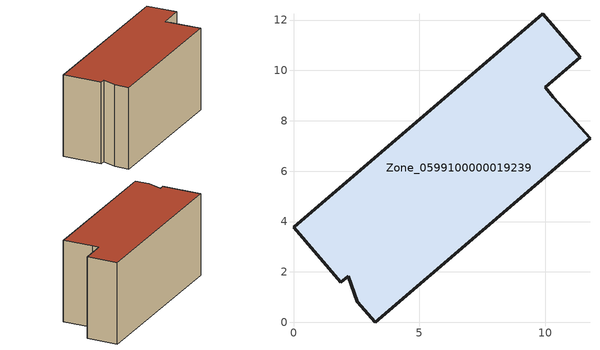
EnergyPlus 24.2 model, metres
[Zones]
Zone_0599100000019239
 floor ground (C_G): 10.31,8.94 11.77,7.31 3.24,0 2.54,0.82 2.17,1.83 1.88,1.58 0,3.78 9.89,12.25 11.38,10.53 10,9.33 z0
 wall outside (C_F): 9.89,12.25 0,3.78 1.88,1.58 2.17,1.83 2.54,0.82 3.24,0 11.77,7.31 10.31,8.94 10,9.33 11.38,10.53 9.89,12.25 z0:6.07
 roof outside (C_R): 11.77,7.31 10.31,8.94 10,9.33 11.38,10.53 9.89,12.25 0,3.78 1.88,1.58 2.17,1.83 2.54,0.82 3.24,0 z6.07
[BUILDING]
Pand.0599100000019239: North Axis=0; Terrain=City; Loads Convergence Tolerance Value=0.04; Temperature Convergence Tolerance Value=0.4; Solar Distribution=FullExterior; Maximum Number of Warmup Days=25; Minimum Number of Warmup Days=1
[Site:Location]
Rotterdam.The.Hague.AP_ZH_NLD Design_Conditions: Latitude=51.96; Longitude=4.45; Time Zone=1; Elevation=-4.5
[SITE:GROUNDTEMPERATURE:BUILDINGSURFACE]
18, 18, 18, 18, 18, 18, 18, 18, 18, 18, 18, 18
[MATERIAL] Thermal Absorptance=0.9; Solar Absorptance=0.7; Visible Absorptance=0.7
Name | Roughness | Thickness | Conductivity | Density | Specific Heat
G.TI.1946 | MediumSmooth | 0.15 | 1 | 540 | 1210
F.TI.1946 | Rough | 0.3 | 0.857143 | 1920 | 840
R.TI.1946 | MediumRough | 0.2 | 0.1 | 1500 | 1000
[CONSTRUCTION]
C_G: G.TI.1946
C_F: F.TI.1946
C_R: R.TI.1946
[ZONE]
Zone_0599100000019239: Type=1; Multiplier=1; Ceiling Height=Autocalculate; Volume=Autocalculate; Floor Area=autocalculate; Part of Total Floor Area=Yes
[ZONEINFILTRATION:DESIGNFLOWRATE]
Infil_Zone_0599100000019239: Zone or ZoneList or Space or SpaceList=Zone_0599100000019239; Schedule=AlwaysOn; Design Flow Rate Calculation Method=Flow/Area; Flow Rate per Floor Area=0.003; Constant Term Coefficient=1; Temperature Term Coefficient=0; Velocity Term Coefficient=0; Velocity Squared Term Coefficient=0
[HVACTEMPLATE:ZONE:IDEALLOADSAIRSYSTEM]
Zone_0599100000019239: Maximum Heating Supply Air Temperature=50; Minimum Cooling Supply Air Temperature=13; Maximum Heating Supply Air Humidity Ratio=0.0156; Minimum Cooling Supply Air Humidity Ratio=0.0077; Heating Limit=NoLimit; Cooling Limit=NoLimit; Dehumidification Control Type=ConstantSensibleHeatRatio; Cooling Sensible Heat Ratio=0.7; Dehumidification Setpoint=60; Humidification Control Type=None; Humidification Setpoint=30; Outdoor Air Method=None; Outdoor Air Flow Rate per Person=0.00944; Outdoor Air Flow Rate per Zone Floor Area=0; Outdoor Air Flow Rate per Zone=0; Demand Controlled Ventilation Type=None; Outdoor Air Economizer Type=NoEconomizer; Heat Recovery Type=None; Sensible Heat Recovery Effectiveness=0.7; Latent Heat Recovery Effectiveness=0.65
[ZONECONTROL:THERMOSTAT]
ThermostatControl_Zone_0599100000019239: Zone or ZoneList=Zone_0599100000019239; Control Type Schedule=DualSetpointControlType; Control 1=Thermostat_Zone_0599100000019239; Temperature Difference Between Cutout And Setpoint=0
[THERMOSTATSETPOINT:DUALSETPOINT]
Thermostat_Zone_0599100000019239: Heating Setpoint Temperature Schedule=HeatingSetpoint_Zone_0599100000019239; Cooling Setpoint Temperature Schedule=CoolingSetpoint_Zone_0599100000019239
[SCHEDULE:COMPACT]
HeatingSetpoint_Zone_0599100000019239: Through: 12/31, For: AllDays, Until: 24:00, 21
CoolingSetpoint_Zone_0599100000019239: Through: 12/31, For: AllDays, Until: 24:00, 24
DualSetpointControlType: Through: 12/31, For: AllDays, Until: 24:00, 4
AlwaysOn: Through: 12/31, For: AllDays, Until: 24:00, 1
